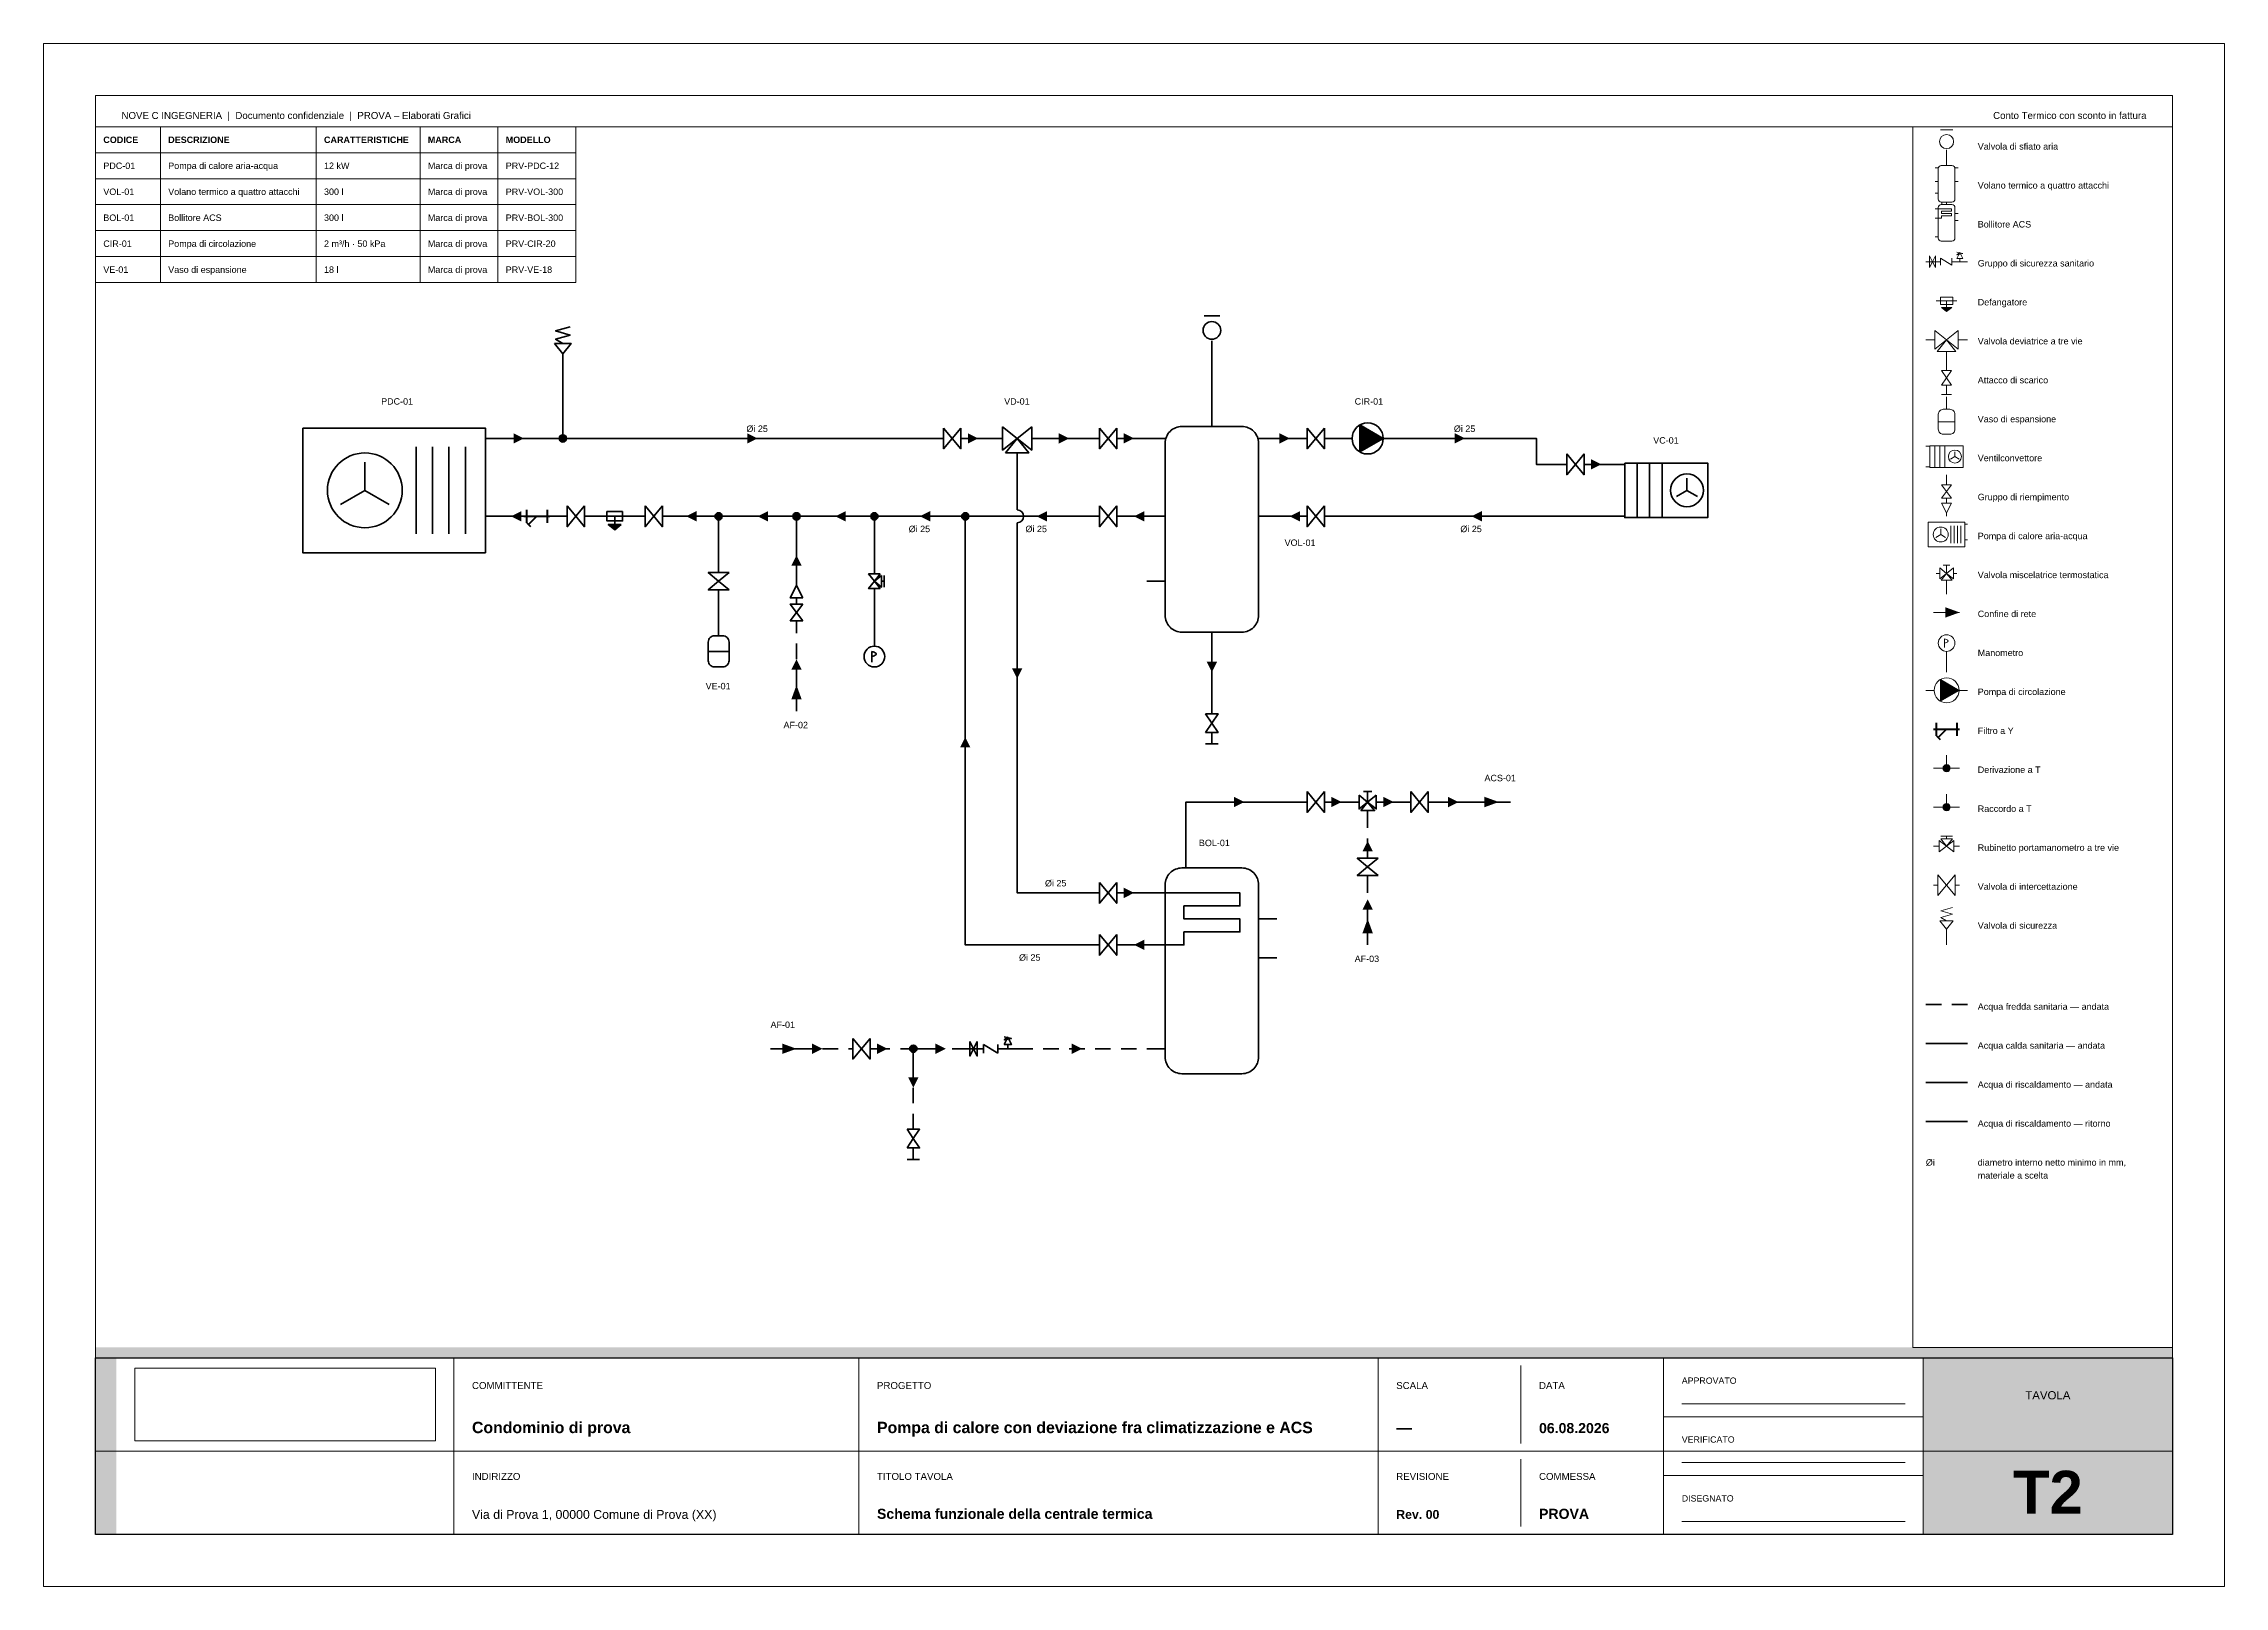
# Paper-space layout 'A3' of a CAD drawing. Header units: millimetres. Extents: x 0 to 420, y 0 to 297.
# The model-space entities are those that its viewports show. They can reach past a viewport. Long polylines and large blocks are cut down to what shows.
import ezdxf
from ezdxf.enums import TextEntityAlignment as Align

# ---------------------------------------------------------------- set-up
doc = ezdxf.new("R2010")
doc.units = ezdxf.units.MM
doc.linetypes.add('NOVEC_TRATTO_3_2', pattern=[5, 3, -2])
doc.layers.add('G-ANNO-NPLT', color=7, linetype='Continuous', lineweight=18, plot=False)
for name, color, linetype, lineweight in [('G-ANNO-TTLB', 7, 'Continuous', 18), ('M-ANNO-DIAM', 7, 'Continuous', 18), ('M-ANNO-IDEN', 7, 'Continuous', 18), ('M-ANNO-LEGN', 7, 'Continuous', 18), ('M-ANNO-SCHD', 7, 'Continuous', 18), ('M-DIAG-EQPM', 7, 'Continuous', 35)]:
    doc.layers.add(name, color=color, linetype=linetype, lineweight=lineweight)
for name, color, linetype, lineweight, true_color in [('M-HWTR-RETN', 142, 'Continuous', 35, 0x2471a3), ('M-HWTR-SPLY', 22, 'Continuous', 35, 0xc0392b), ('P-DOMW-CPIP', 161, 'NOVEC_TRATTO_3_2', 35, 0x5dade2), ('P-DOMW-HPIP', 30, 'Continuous', 35, 0xd68910)]:
    doc.layers.add(name, color=color, linetype=linetype, lineweight=lineweight, true_color=true_color)
doc.styles.add('NOVEC_ARIAL', font='arial.ttf')
doc.styles.add('NOVEC_ARIAL_GRASSETTO', font='arialbd.ttf')
picture_1 = doc.add_image_def('image1.jpg', size_in_pixel=(2961, 716))

# ---------------------------------------------------------------- blocks, each defined once
blk = doc.blocks.new('NoveC_FlowArrow')
h = blk.add_hatch(color=0)
h.dxf.hatch_style = 1
h.paths.add_polyline_path([(0, 0), (-2, 1), (-2, -1)])
blk = doc.blocks.new('NoveC_HeatPumpAirWater')
at = {"color": 0, "linetype": 'Continuous', "lineweight": -2}
for p, q in [((24.224, -6.6), (24.224, -23.4)), ((27.392, -6.6), (27.392, -23.4)), ((30.56, -6.6), (30.56, -23.4)), ((33.728, -6.6), (33.728, -23.4)), ((40, -5), (37.6, -5)), ((14.368, -15), (14.368, -9.6)), ((14.368, -15), (9.688, -17.736)), ((14.368, -15), (19.048, -17.736)), ((40, -20), (37.6, -20))]:
    blk.add_line(p, q, dxfattribs=at)
blk.add_lwpolyline([(2.4, -3), (37.6, -3), (37.6, -27), (2.4, -27)], close=True, dxfattribs=at)
blk.add_circle((14.368, -15), 7.2, dxfattribs=at)
blk = doc.blocks.new('NoveC_TeeBranch')
at = {"linetype": 'Continuous', "lineweight": -2}
h = blk.add_hatch(color=0, dxfattribs=at)
h.dxf.hatch_style = 1
h.paths.add_polyline_path([(1.8, -2.5, 1), (3.2, -2.5, 1)])
at = {"color": 0, "linetype": 'Continuous', "lineweight": -2}
for p, q in [((2.5, 0), (2.5, -2.5)), ((0, -2.5), (5, -2.5))]:
    blk.add_line(p, q, dxfattribs=at)
blk.add_circle((2.5, -2.5), 0.7, dxfattribs=at)
blk = doc.blocks.new('NoveC_NetworkBoundary')
at = {"color": 0, "linetype": 'Continuous', "lineweight": -2}
blk.add_line((0, -2.5), (5, -2.5), dxfattribs=at)
blk = doc.blocks.new('NoveC_DrainConnection')
at = {"color": 0, "linetype": 'Continuous', "lineweight": -2}
for p, q in [((2.5, 0), (2.5, -3)), ((2.5, -6.6), (2.5, -8.8)), ((1.3, -8.8), (3.7, -8.8))]:
    blk.add_line(p, q, dxfattribs=at)
for points in [[(1.3, -3), (3.7, -3), (2.5, -4.8)], [(1.3, -6.6), (3.7, -6.6), (2.5, -4.8)]]:
    blk.add_lwpolyline(points, close=True, dxfattribs=at)
blk = doc.blocks.new('NoveC_DhwCylinder')
at = {"color": 0, "linetype": 'Continuous', "lineweight": -2}
for p, q in [((7.5, 0), (7.5, -2.7)), ((25, -12.5), (21.5, -12.5)), ((25, -20), (21.5, -20)), ((0, -37.5), (3.5, -37.5))]:
    blk.add_line(p, q, dxfattribs=at)
blk.add_lwpolyline([(6.74, -2.7), (18.26, -2.7, -0.414214), (21.5, -5.94), (21.5, -39.06, -0.414214), (18.26, -42.3), (6.74, -42.3, -0.414214), (3.5, -39.06), (3.5, -5.94, -0.414214)], format="xyb", close=True, dxfattribs=at)
blk.add_lwpolyline([(0, -7.5), (7.1, -7.5), (17.9, -7.5), (17.9, -10), (7.1, -10), (7.1, -12.5), (17.9, -12.5), (17.9, -15), (7.1, -15), (7.1, -17.5), (0, -17.5)], dxfattribs=at)
blk = doc.blocks.new('NoveC_MixingValveThermostatic')
at = {"color": 0, "linetype": 'Continuous', "lineweight": -2}
for p, q in [((1.7, -3), (3.3, -3)), ((2.5, -5), (2.5, -3)), ((0, -5), (0.85, -5)), ((2.5, -6.65), (2.5, -10)), ((4.15, -5), (5, -5))]:
    blk.add_line(p, q, dxfattribs=at)
for points in [[(0.85, -3.68), (0.85, -6.32), (2.5, -5)], [(4.15, -3.68), (4.15, -6.32), (2.5, -5)], [(1.18, -6.65), (3.82, -6.65), (2.5, -5)]]:
    blk.add_lwpolyline(points, close=True, dxfattribs=at)
blk = doc.blocks.new('NoveC_BufferFourPort')
at = {"color": 0, "linetype": 'Continuous', "lineweight": -2}
for p, q in [((12.5, 0), (12.5, -2.7)), ((0, -5), (3.5, -5)), ((25, -5), (21.5, -5)), ((0, -20), (3.5, -20)), ((25, -20), (21.5, -20)), ((0, -32.5), (3.5, -32.5)), ((12.5, -45), (12.5, -42.3))]:
    blk.add_line(p, q, dxfattribs=at)
blk.add_lwpolyline([(6.74, -2.7), (18.26, -2.7, -0.414214), (21.5, -5.94), (21.5, -39.06, -0.414214), (18.26, -42.3), (6.74, -42.3, -0.414214), (3.5, -39.06), (3.5, -5.94, -0.414214)], format="xyb", close=True, dxfattribs=at)
blk = doc.blocks.new('NoveC_AirVent')
at = {"color": 0, "linetype": 'Continuous', "lineweight": -2}
for p, q in [((1, -1.4), (4, -1.4)), ((2.5, -10), (2.5, -6.2))]:
    blk.add_line(p, q, dxfattribs=at)
blk.add_circle((2.5, -4.2), 1.7, dxfattribs=at)
blk = doc.blocks.new('NoveC_FanCoil')
at = {"color": 0, "linetype": 'Continuous', "lineweight": -2}
for p, q in [((0, -2.5), (2, -2.5)), ((4.4, -2.25), (4.4, -12.75)), ((6.8, -2.25), (6.8, -12.75)), ((9.2, -2.25), (9.2, -12.75)), ((14, -7.5), (11.9525, -8.697)), ((14, -7.5), (14, -5.1375)), ((14, -7.5), (16.0475, -8.697)), ((0, -12.5), (2, -12.5))]:
    blk.add_line(p, q, dxfattribs=at)
blk.add_lwpolyline([(2, -2.25), (18, -2.25), (18, -12.75), (2, -12.75)], close=True, dxfattribs=at)
blk.add_circle((14, -7.5), 3.15, dxfattribs=at)
blk = doc.blocks.new('NoveC_ValveSafety')
at = {"color": 0, "linetype": 'Continuous', "lineweight": -2}
blk.add_line((2.5, -10), (2.5, -6.2), dxfattribs=at)
blk.add_lwpolyline([(0.9, -4.2), (4.1, -4.2), (2.5, -6.2)], close=True, dxfattribs=at)
blk.add_lwpolyline([(2.5, -4.2), (1.1, -3.4), (3.9, -2.6), (1.1, -1.8), (3.9, -1)], dxfattribs=at)
blk = doc.blocks.new('NoveC_DivertingValve3way')
at = {"color": 0, "linetype": 'Continuous', "lineweight": -2}
for p, q in [((0, -5), (2.2, -5)), ((5, -7.8), (5, -10)), ((7.8, -5), (10, -5))]:
    blk.add_line(p, q, dxfattribs=at)
for points in [[(2.2, -2.76), (2.2, -7.24), (5, -5)], [(7.8, -2.76), (7.8, -7.24), (5, -5)], [(2.76, -7.8), (7.24, -7.8), (5, -5)]]:
    blk.add_lwpolyline(points, close=True, dxfattribs=at)
blk = doc.blocks.new('NoveC_ExpansionConnection')
at = {"color": 0, "linetype": 'Continuous', "lineweight": -2}
for p, q in [((2.5, 0), (2.5, -3)), ((0.5, -6), (4.5, -6))]:
    blk.add_line(p, q, dxfattribs=at)
blk.add_lwpolyline([(1.7, -3), (3.3, -3, -0.414214), (4.5, -4.2), (4.5, -7.8, -0.414214), (3.3, -9), (1.7, -9, -0.414214), (0.5, -7.8), (0.5, -4.2, -0.414214)], format="xyb", close=True, dxfattribs=at)
blk = doc.blocks.new('NoveC_FillingUnit')
at = {"color": 0, "linetype": 'Continuous', "lineweight": -2}
for p, q in [((2.5, 0), (2.5, -2.4)), ((2.5, -5.6), (2.5, -6.8)), ((2.5, -9.2), (2.5, -10))]:
    blk.add_line(p, q, dxfattribs=at)
for points in [[(1.3, -2.4), (3.7, -2.4), (2.5, -4)], [(1.3, -5.6), (3.7, -5.6), (2.5, -4)], [(1.3, -6.8), (3.7, -6.8), (2.5, -9.2)]]:
    blk.add_lwpolyline(points, close=True, dxfattribs=at)
blk = doc.blocks.new('NoveC_PressureGauge')
at = {"color": 0, "linetype": 'Continuous', "lineweight": -2}
blk.add_line((2.5, -10), (2.5, -5), dxfattribs=at)
blk.add_circle((2.5, -3), 2, dxfattribs=at)
blk = doc.blocks.new('NoveC_PressureGauge_Lettera')
at = {"color": 0, "linetype": 'Continuous', "lineweight": -2}
blk.add_line((-0.5, 1), (-0.5, -1.1), dxfattribs=at)
blk.add_lwpolyline([(-0.5, 1), (-0.24, 0.92), (-0.03, 0.83), (0.14, 0.75), (0.26, 0.67), (0.33, 0.58), (0.35, 0.5), (0.33, 0.42), (0.26, 0.33), (0.14, 0.25), (-0.03, 0.17), (-0.24, 0.08), (-0.5, 0)], dxfattribs=at)
blk = doc.blocks.new('NoveC_TeeJunction')
at = {"linetype": 'Continuous', "lineweight": -2}
h = blk.add_hatch(color=0, dxfattribs=at)
h.dxf.hatch_style = 1
h.paths.add_polyline_path([(1.8, -2.5, 1), (3.2, -2.5, 1)])
at = {"color": 0, "linetype": 'Continuous', "lineweight": -2}
for p, q in [((2.5, 0), (2.5, -2.5)), ((0, -2.5), (5, -2.5))]:
    blk.add_line(p, q, dxfattribs=at)
blk.add_circle((2.5, -2.5), 0.7, dxfattribs=at)
blk = doc.blocks.new('NoveC_ValveIsolation')
at = {"color": 0, "linetype": 'Continuous', "lineweight": -2}
for p, q in [((0, -2.5), (0.8333, -2.5)), ((4.1667, -2.5), (5, -2.5))]:
    blk.add_line(p, q, dxfattribs=at)
for points in [[(0.8333, -0.5), (0.8333, -4.5), (2.5, -2.5)], [(4.1667, -0.5), (4.1667, -4.5), (2.5, -2.5)]]:
    blk.add_lwpolyline(points, close=True, dxfattribs=at)
blk = doc.blocks.new('NoveC_DirtSeparator')
at = {"linetype": 'Continuous', "lineweight": -2}
h = blk.add_hatch(color=0, dxfattribs=at)
h.dxf.hatch_style = 1
h.paths.add_polyline_path([(1.25, -6.6), (3.75, -6.6), (2.5, -7.6)])
at = {"color": 0, "linetype": 'Continuous', "lineweight": -2}
for p, q in [((0, -5), (5, -5)), ((2.5, -5), (2.5, -7.6))]:
    blk.add_line(p, q, dxfattribs=at)
for points in [[(1, -4.1), (4, -4.1), (4, -5.9), (1, -5.9)], [(1.25, -6.6), (3.75, -6.6), (2.5, -7.6)]]:
    blk.add_lwpolyline(points, close=True, dxfattribs=at)
blk = doc.blocks.new('NoveC_Strainer')
at = {"color": 0, "linetype": 'Continuous', "lineweight": -2}
for p, q in [((0, -2.5), (5, -2.5)), ((0.5, -1.25), (0.5, -3.75)), ((0.5464, -3.7464), (1.2536, -4.4536)), ((2.5, -2.5), (0.9, -4.1)), ((4.5, -1.25), (4.5, -3.75))]:
    blk.add_line(p, q, dxfattribs=at)
blk = doc.blocks.new('NoveC_PumpCirculator')
at = {"linetype": 'Continuous', "lineweight": -2}
h = blk.add_hatch(color=0, dxfattribs=at)
h.dxf.hatch_style = 1
h.paths.add_polyline_path([(3.5, -2.402), (3.5, -7.598), (8, -5)])
at = {"color": 0, "linetype": 'Continuous', "lineweight": -2}
for p, q in [((0, -5), (2, -5)), ((8, -5), (10, -5))]:
    blk.add_line(p, q, dxfattribs=at)
blk.add_lwpolyline([(3.5, -2.402), (3.5, -7.598), (8, -5)], close=True, dxfattribs=at)
blk.add_circle((5, -5), 3, dxfattribs=at)
blk = doc.blocks.new('NoveC_ValveGaugeCock3way')
at = {"color": 0, "linetype": 'Continuous', "lineweight": -2}
for p, q in [((0, -2.5), (1.1, -2.5)), ((1.38, -0.6), (3.62, -0.6)), ((2.5, -1.1), (2.5, -0.6)), ((3.9, -2.5), (5, -2.5))]:
    blk.add_line(p, q, dxfattribs=at)
for points in [[(1.1, -1.38), (1.1, -3.62), (2.5, -2.5)], [(1.38, -1.1), (3.62, -1.1), (2.5, -2.5)], [(3.9, -1.38), (3.9, -3.62), (2.5, -2.5)]]:
    blk.add_lwpolyline(points, close=True, dxfattribs=at)
blk = doc.blocks.new('NoveC_DhwSafetyGroup')
at = {"color": 0, "linetype": 'Continuous', "lineweight": -2}
for p, q in [((0, -2.5), (3.5, -2.5)), ((3.5, -1.66), (3.5, -3.34)), ((3.5, -1.66), (6.3, -3.34)), ((6.3, -1.66), (6.3, -3.34)), ((6.3, -2.5), (10, -2.5)), ((8.2, -2.5), (8.2, -1.7))]:
    blk.add_line(p, q, dxfattribs=at)
for points in [[(0.9, -1.1), (0.9, -3.9), (1.6, -2.5)], [(2.3, -1.1), (2.3, -3.9), (1.6, -2.5)], [(7.5, -1.7), (8.9, -1.7), (8.2, -0.3)]]:
    blk.add_lwpolyline(points, close=True, dxfattribs=at)
blk.add_lwpolyline([(8.2, -0.3), (7.5, -0.8), (8.9, -0.5), (7.5, -0.2)], dxfattribs=at)

msp = doc.modelspace()

# ---------------------------------------------------------------- linework, layer by layer
at = {"layer": 'M-ANNO-LEGN', "color": 161, "linetype": 'NOVEC_TRATTO_3_2', "lineweight": 35, "true_color": 0x5dade2}
msp.add_line((362.5, 112), (370.5, 112), dxfattribs=at)
at = {"layer": 'M-ANNO-LEGN', "color": 30, "linetype": 'Continuous', "lineweight": 35, "true_color": 0xd68910}
msp.add_line((362.5, 104.5), (370.5, 104.5), dxfattribs=at)
at = {"layer": 'M-ANNO-LEGN', "color": 22, "linetype": 'Continuous', "lineweight": 35, "true_color": 0xc0392b}
msp.add_line((362.5, 97), (370.5, 97), dxfattribs=at)
at = {"layer": 'M-ANNO-LEGN', "color": 142, "linetype": 'Continuous', "lineweight": 35, "true_color": 0x2471a3}
msp.add_line((362.5, 89.5), (370.5, 89.5), dxfattribs=at)
at = {"layer": 'M-ANNO-LEGN'}
msp.add_lwpolyline([(360, 281), (410, 281), (410, 46), (360, 46)], close=True, dxfattribs=at)
at = {"layer": 'M-ANNO-SCHD'}
for p, q in [((10, 281), (102.5, 281)), ((10, 281), (10, 251)), ((22.5, 281), (22.5, 251)), ((52.5, 281), (52.5, 251)), ((72.5, 281), (72.5, 251)), ((87.5, 281), (87.5, 251)), ((102.5, 281), (102.5, 251)), ((10, 276), (102.5, 276)), ((10, 271), (102.5, 271)), ((10, 266), (102.5, 266)), ((10, 261), (102.5, 261)), ((10, 256), (102.5, 256)), ((10, 251), (102.5, 251))]:
    msp.add_line(p, q, dxfattribs=at)
at = {"layer": 'M-HWTR-RETN', "flags": 128}
for points in [[(92.5, 206), (87.5, 206)], [(100, 206), (97.5, 206)], [(107.5, 206), (105, 206)], [(115, 206), (112.5, 206)], [(127.5, 206), (120, 206)], [(142.5, 206), (132.5, 206)], [(157.5, 206), (147.5, 206)], [(175, 206), (162.5, 206)], [(202.5, 206), (180, 206)], [(212.5, 206), (207.5, 206)], [(242.5, 206), (237.5, 206)], [(302.5, 206), (247.5, 206)], [(130, 203.5), (130, 196)], [(145, 193.5), (145, 203.5)], [(160, 203.5), (160, 196)], [(202.5, 123.5), (177.5, 123.5), (177.5, 203.5)], [(130, 191), (130, 186)], [(160, 191), (160, 186)], [(212.5, 123.5), (207.5, 123.5)]]:
    msp.add_lwpolyline(points, dxfattribs=at)
at = {"layer": 'M-HWTR-SPLY', "flags": 128}
for points in [[(225, 226), (225, 236)], [(100, 223.5), (100, 233.5)], [(87.5, 221), (97.5, 221)], [(102.5, 221), (172.5, 221)], [(177.5, 221), (182.5, 221)], [(192.5, 221), (202.5, 221)], [(207.5, 221), (212.5, 221)], [(237.5, 221), (242.5, 221)], [(247.5, 221), (250, 221)], [(260, 221), (287.5, 221), (287.5, 216), (292.5, 216)], [(187.5, 216), (187.5, 207.25)], [(297.5, 216), (302.5, 216)], [(187.5, 204.75), (187.5, 133.5), (202.5, 133.5)], [(225, 181), (225, 171)], [(207.5, 133.5), (212.5, 133.5)]]:
    msp.add_lwpolyline(points, dxfattribs=at)
at = {"layer": 'M-HWTR-SPLY', "linetype": 'Continuous'}
msp.add_arc((187.5, 206), 1.25, 270, 90, dxfattribs=at)
at = {"layer": 'P-DOMW-CPIP', "flags": 128}
for points in [[(145, 173.5), (145, 183.5)], [(255, 141), (255, 146)], [(255, 128.5), (255, 136)], [(145, 103.5), (155, 103.5)], [(160, 103.5), (165, 103.5)], [(167.5, 101), (167.5, 91)], [(170, 103.5), (177.5, 103.5)], [(187.5, 103.5), (212.5, 103.5)]]:
    msp.add_lwpolyline(points, dxfattribs=at)
at = {"layer": 'P-DOMW-HPIP', "flags": 128}
for points in [[(220, 141), (220, 151), (242.5, 151)], [(247.5, 151), (252.5, 151)], [(257.5, 151), (262.5, 151)], [(267.5, 151), (277.5, 151)]]:
    msp.add_lwpolyline(points, dxfattribs=at)

# ---------------------------------------------------------------- block references
at = {"layer": 'M-ANNO-LEGN', "lineweight": 18}
for name, p, xscale, yscale in [('NoveC_AirVent', (364.5, 281.5), 0.8, 0.8), ('NoveC_BufferFourPort', (364.28, 274), 0.17777777777777778, 0.17777777777777778), ('NoveC_DhwCylinder', (364.28, 266.5), 0.17777777777777778, 0.17777777777777778), ('NoveC_DhwSafetyGroup', (362.5, 257), 0.8, 0.8), ('NoveC_DirtSeparator', (364.5, 251.5), 0.8, 0.8), ('NoveC_DivertingValve3way', (362.5, 244), 0.8, 0.8), ('NoveC_DrainConnection', (364.5, 236.5), 0.8, 0.8), ('NoveC_ExpansionConnection', (364.5, 229), 0.8, 0.8), ('NoveC_FanCoil', (362.5, 220.5), 0.4, 0.4), ('NoveC_FillingUnit', (364.5, 214), 0.8, 0.8), ('NoveC_HeatPumpAirWater', (362.5, 205.5), 0.2, 0.2), ('NoveC_MixingValveThermostatic', (364.5, 199), 0.8, 0.8), ('NoveC_PressureGauge', (364.5, 184), 0.8, 0.8), ('NoveC_PressureGauge_Lettera', (366.5, 181.6), 0.8, 0.8), ('NoveC_PumpCirculator', (362.5, 176.5), 0.8, 0.8), ('NoveC_ValveSafety', (364.5, 131.5), 0.8, 0.8)]:
    msp.add_blockref(name, p, dxfattribs=dict(at, xscale=xscale, yscale=yscale))
for name, p in [('NoveC_NetworkBoundary', (364, 190)), ('NoveC_TeeBranch', (364, 160)), ('NoveC_TeeJunction', (364, 152.5)), ('NoveC_ValveGaugeCock3way', (364, 145)), ('NoveC_ValveIsolation', (364, 137.5))]:
    msp.add_blockref(name, p, dxfattribs=at)
at = {"layer": 'M-ANNO-LEGN', "lineweight": 50}
msp.add_blockref('NoveC_Strainer', (364, 167.5), dxfattribs=at)
at = {"layer": 'M-DIAG-EQPM'}
for name, p in [('NoveC_AirVent', (222.5, 246)), ('NoveC_ValveSafety', (97.5, 243.5)), ('NoveC_HeatPumpAirWater', (47.5, 226)), ('NoveC_TeeBranch', (97.5, 223.5)), ('NoveC_ValveIsolation', (172.5, 223.5)), ('NoveC_DivertingValve3way', (182.5, 226)), ('NoveC_ValveIsolation', (202.5, 223.5)), ('NoveC_BufferFourPort', (212.5, 226)), ('NoveC_ValveIsolation', (242.5, 223.5)), ('NoveC_PumpCirculator', (250, 226)), ('NoveC_ValveIsolation', (292.5, 218.5)), ('NoveC_FanCoil', (302.5, 218.5)), ('NoveC_ValveIsolation', (100, 208.5)), ('NoveC_ValveIsolation', (115, 208.5)), ('NoveC_ValveIsolation', (202.5, 208.5)), ('NoveC_ValveIsolation', (242.5, 208.5)), ('NoveC_ExpansionConnection', (127.5, 186)), ('NoveC_PressureGauge_Lettera', (160, 179)), ('NoveC_DrainConnection', (222.5, 171)), ('NoveC_ValveIsolation', (242.5, 153.5)), ('NoveC_MixingValveThermostatic', (252.5, 156)), ('NoveC_ValveIsolation', (262.5, 153.5)), ('NoveC_DhwCylinder', (212.5, 141)), ('NoveC_ValveIsolation', (202.5, 136)), ('NoveC_ValveIsolation', (202.5, 126)), ('NoveC_ValveIsolation', (155, 106)), ('NoveC_DhwSafetyGroup', (177.5, 106)), ('NoveC_NetworkBoundary', (140, 106)), ('NoveC_DrainConnection', (165, 91))]:
    msp.add_blockref(name, p, dxfattribs=at)
at = {"layer": 'M-DIAG-EQPM', "lineweight": 50}
msp.add_blockref('NoveC_Strainer', (92.5, 208.5), dxfattribs=at)
at = {"layer": 'M-DIAG-EQPM'}
for name, p, xscale in [('NoveC_DirtSeparator', (112.5, 211), -1), ('NoveC_FlowArrow', (369, 187.5), 1.375), ('NoveC_FlowArrow', (280.25, 151), 1.375), ('NoveC_NetworkBoundary', (282.5, 153.5), -1), ('NoveC_FlowArrow', (145, 103.5), 1.375)]:
    msp.add_blockref(name, p, dxfattribs=dict(at, xscale=xscale))
for name, p, rotation in [('NoveC_TeeBranch', (132.5, 203.5), 180), ('NoveC_TeeBranch', (147.5, 203.5), 180), ('NoveC_TeeBranch', (162.5, 203.5), 180), ('NoveC_TeeJunction', (180, 203.5), 180), ('NoveC_ValveIsolation', (132.5, 196), 270), ('NoveC_FillingUnit', (147.5, 183.5), 180), ('NoveC_ValveGaugeCock3way', (162.5, 196), 270), ('NoveC_PressureGauge', (162.5, 176), 180), ('NoveC_ValveIsolation', (257.5, 141), 270), ('NoveC_TeeBranch', (170, 101), 180)]:
    msp.add_blockref(name, p, dxfattribs=dict(at, rotation=rotation))
for name, p, xscale, rotation in [('NoveC_FlowArrow', (145, 173.5), 1.375, 90), ('NoveC_NetworkBoundary', (147.5, 168.5), -1, 270), ('NoveC_FlowArrow', (255, 128.5), 1.375, 90), ('NoveC_NetworkBoundary', (257.5, 123.5), -1, 270)]:
    msp.add_blockref(name, p, dxfattribs=dict(at, xscale=xscale, rotation=rotation))
at = {"layer": 'M-HWTR-RETN'}
for p, rotation in [((90, 206), 180), ((123.75, 206), 180), ((137.5, 206), 180), ((152.5, 206), 180), ((168.75, 206), 180), ((191.25, 206), 180), ((210, 206), 180), ((240, 206), 180), ((275, 206), 180), ((145, 198.5), 90), ((177.5, 163.5), 90), ((210, 123.5), 180)]:
    msp.add_blockref('NoveC_FlowArrow', p, dxfattribs=dict(at, rotation=rotation))
at = {"layer": 'M-HWTR-SPLY'}
for p in [(92.5, 221), (137.5, 221), (180, 221), (197.5, 221), (210, 221), (240, 221), (273.75, 221), (300, 216), (210, 133.5)]:
    msp.add_blockref('NoveC_FlowArrow', p, dxfattribs=at)
at = {"layer": 'M-HWTR-SPLY', "rotation": 270}
for p in [(187.5, 174.75), (225, 176)]:
    msp.add_blockref('NoveC_FlowArrow', p, dxfattribs=at)
at = {"layer": 'P-DOMW-CPIP'}
for p, rotation in [((145, 178.5), 90), ((255, 143.5), 90), ((255, 132.25), 90), ((167.5, 96), 270)]:
    msp.add_blockref('NoveC_FlowArrow', p, dxfattribs=dict(at, rotation=rotation))
for p in [(150, 103.5), (162.5, 103.5), (173.75, 103.5), (200, 103.5)]:
    msp.add_blockref('NoveC_FlowArrow', p, dxfattribs=at)
at = {"layer": 'P-DOMW-HPIP'}
for p in [(231.25, 151), (250, 151), (260, 151), (272.5, 151)]:
    msp.add_blockref('NoveC_FlowArrow', p, dxfattribs=at)

# ---------------------------------------------------------------- texts
at = {"layer": 'M-ANNO-DIAM', "style": 'NOVEC_ARIAL'}
for p in [(135.35, 222.25), (271.6, 222.25), (166.6, 202.95), (189.1, 202.95), (272.85, 202.95), (192.85, 134.75), (187.85, 120.45)]:
    msp.add_text('Øi 25', height=1.238, dxfattribs=at).set_placement(p)
at = {"layer": 'M-ANNO-IDEN', "style": 'NOVEC_ARIAL'}
for s, p in [('PDC-01', (65, 227.5)), ('VD-01', (185, 227.5)), ('CIR-01', (252.5, 227.5)), ('VC-01', (310, 220)), ('VOL-01', (239, 200.3)), ('VE-01', (127.5, 172.7)), ('AF-02', (142.5, 165.2)), ('ACS-01', (277.5, 155)), ('BOL-01', (222.5, 142.5)), ('AF-03', (252.5, 120.2)), ('AF-01', (140, 107.5))]:
    msp.add_text(s, height=1.238, dxfattribs=at).set_placement(p)
at = {"layer": 'M-ANNO-LEGN', "style": 'NOVEC_ARIAL'}
for s, height, p in [('Valvola di sfiato aria', 1.2384, (372.5, 276.6)), ('Volano termico a quattro attacchi', 1.2384, (372.5, 269.1)), ('Bollitore ACS', 1.2384, (372.5, 261.6)), ('Gruppo di sicurezza sanitario', 1.2384, (372.5, 254.1)), ('Defangatore', 1.2384, (372.5, 246.6)), ('Valvola deviatrice a tre vie', 1.2384, (372.5, 239.1)), ('Attacco di scarico', 1.2384, (372.5, 231.6)), ('Vaso di espansione', 1.2384, (372.5, 224.1)), ('Ventilconvettore', 1.2384, (372.5, 216.6)), ('Gruppo di riempimento', 1.2384, (372.5, 209.1)), ('Pompa di calore aria-acqua', 1.2384, (372.5, 201.6)), ('Valvola miscelatrice termostatica', 1.2384, (372.5, 194.1)), ('Confine di rete', 1.2384, (372.5, 186.6)), ('Manometro', 1.238, (372.5, 179.1)), ('Pompa di circolazione', 1.2384, (372.5, 171.6)), ('Filtro a Y', 1.238, (372.5, 164.1)), ('Derivazione a T', 1.2384, (372.5, 156.6)), ('Raccordo a T', 1.2384, (372.5, 149.1)), ('Rubinetto portamanometro a tre vie', 1.2384, (372.5, 141.6)), ('Valvola di intercettazione', 1.2384, (372.5, 134.1)), ('Valvola di sicurezza', 1.2384, (372.5, 126.6)), ('Acqua fredda sanitaria — andata', 1.2384, (372.5, 111)), ('Acqua calda sanitaria — andata', 1.2384, (372.5, 103.5)), ('Acqua di riscaldamento — andata', 1.2384, (372.5, 96)), ('Acqua di riscaldamento — ritorno', 1.2384, (372.5, 88.5)), ('Øi', 1.238, (362.5, 81)), ('diametro interno netto minimo in mm,', 1.2384, (372.5, 81)), ('materiale a scelta', 1.2384, (372.5, 78.5))]:
    msp.add_text(s, height=height, dxfattribs=at).set_placement(p)
at = {"layer": 'M-ANNO-SCHD'}
for s, height, style, p in [('CODICE', 1.238, 'NOVEC_ARIAL_GRASSETTO', (11.5, 277.87)), ('DESCRIZIONE', 1.2384, 'NOVEC_ARIAL_GRASSETTO', (24, 277.87)), ('CARATTERISTICHE', 1.2384, 'NOVEC_ARIAL_GRASSETTO', (54, 277.87)), ('MARCA', 1.238, 'NOVEC_ARIAL_GRASSETTO', (74, 277.87)), ('MODELLO', 1.238, 'NOVEC_ARIAL_GRASSETTO', (89, 277.87)), ('PDC-01', 1.238, 'NOVEC_ARIAL', (11.5, 272.87)), ('Pompa di calore aria-acqua', 1.2384, 'NOVEC_ARIAL', (24, 272.87)), ('12 kW', 1.238, 'NOVEC_ARIAL', (54, 272.87)), ('Marca di prova', 1.2384, 'NOVEC_ARIAL', (74, 272.87)), ('PRV-PDC-12', 1.238, 'NOVEC_ARIAL', (89, 272.87)), ('VOL-01', 1.238, 'NOVEC_ARIAL', (11.5, 267.87)), ('Volano termico a quattro attacchi', 1.2384, 'NOVEC_ARIAL', (24, 267.87)), ('300 l', 1.238, 'NOVEC_ARIAL', (54, 267.87)), ('Marca di prova', 1.2384, 'NOVEC_ARIAL', (74, 267.87)), ('PRV-VOL-300', 1.2384, 'NOVEC_ARIAL', (89, 267.87)), ('BOL-01', 1.238, 'NOVEC_ARIAL', (11.5, 262.87)), ('Bollitore ACS', 1.2384, 'NOVEC_ARIAL', (24, 262.87)), ('300 l', 1.238, 'NOVEC_ARIAL', (54, 262.87)), ('Marca di prova', 1.2384, 'NOVEC_ARIAL', (74, 262.87)), ('PRV-BOL-300', 1.2384, 'NOVEC_ARIAL', (89, 262.87)), ('CIR-01', 1.238, 'NOVEC_ARIAL', (11.5, 257.87)), ('Pompa di circolazione', 1.2384, 'NOVEC_ARIAL', (24, 257.87)), ('2 m³/h · 50 kPa', 1.2384, 'NOVEC_ARIAL', (54, 257.87)), ('Marca di prova', 1.2384, 'NOVEC_ARIAL', (74, 257.87)), ('PRV-CIR-20', 1.238, 'NOVEC_ARIAL', (89, 257.87)), ('VE-01', 1.238, 'NOVEC_ARIAL', (11.5, 252.87)), ('Vaso di espansione', 1.2384, 'NOVEC_ARIAL', (24, 252.87)), ('18 l', 1.238, 'NOVEC_ARIAL', (54, 252.87)), ('Marca di prova', 1.2384, 'NOVEC_ARIAL', (74, 252.87)), ('PRV-VE-18', 1.238, 'NOVEC_ARIAL', (89, 252.87))]:
    msp.add_text(s, height=height, dxfattribs=dict(at, style=style)).set_placement(p)

psp = doc.layouts.new('A3')

# ---------------------------------------------------------------- hatches: boundary and pattern name
at = {"layer": 'G-ANNO-TTLB', "true_color": 0x2abfbf}
h = psp.add_hatch(color=133, dxfattribs=at)
h.dxf.hatch_style = 1
h.paths.add_polyline_path([(10, 46), (410, 46), (410, 44), (10, 44)])
at = {"layer": 'G-ANNO-TTLB', "true_color": 0x1c2e4a}
h = psp.add_hatch(color=159, dxfattribs=at)
h.dxf.hatch_style = 1
h.paths.add_polyline_path([(10, 44), (14, 44), (14, 10), (10, 10)])
at = {"layer": 'G-ANNO-TTLB', "true_color": 0x2abfbf}
h = psp.add_hatch(color=133, dxfattribs=at)
h.dxf.hatch_style = 1
h.paths.add_polyline_path([(362, 46), (410, 46), (410, 44), (362, 44)])
at = {"layer": 'G-ANNO-TTLB', "true_color": 0x1c2e4a}
h = psp.add_hatch(color=159, dxfattribs=at)
h.dxf.hatch_style = 1
h.paths.add_polyline_path([(362, 44), (410, 44), (410, 10), (362, 10)])

# ---------------------------------------------------------------- linework, layer by layer
at = {"layer": 'G-ANNO-TTLB', "color": 254, "lineweight": 9, "true_color": 0xe0e0e0}
for p, q in [((14, 281), (406, 281)), ((79, 10), (79, 44)), ((284.5, 27.5), (284.5, 42.5)), ((315.5, 35.167), (358.5, 35.167)), ((312, 32.667), (362, 32.667)), ((284.5, 11.5), (284.5, 24.5)), ((312, 21.333), (362, 21.333)), ((315.5, 23.833), (358.5, 23.833)), ((315.5, 12.5), (358.5, 12.5))]:
    psp.add_line(p, q, dxfattribs=at)
at = {"layer": 'G-ANNO-TTLB', "color": 159, "lineweight": 15, "true_color": 0x1c2e4a}
for p, q in [((79, 10), (79, 44)), ((157, 10), (157, 44)), ((257, 10), (257, 44)), ((312, 10), (312, 44)), ((362, 10), (362, 44))]:
    psp.add_line(p, q, dxfattribs=at)
at = {"layer": 'G-ANNO-TTLB', "color": 254, "lineweight": 15, "true_color": 0xe0e0e0}
psp.add_line((10, 26), (410, 26), dxfattribs=at)
at = {"layer": 'G-ANNO-TTLB', "color": 159, "lineweight": 18, "true_color": 0x1c2e4a}
psp.add_lwpolyline([(10, 287), (410, 287), (410, 10), (10, 10)], close=True, dxfattribs=at)
at = {"layer": 'G-ANNO-TTLB', "color": 159, "lineweight": 30, "true_color": 0x1c2e4a}
psp.add_lwpolyline([(10, 44), (410, 44), (410, 10), (10, 10)], close=True, dxfattribs=at)

# ---------------------------------------------------------------- texts
at = {"layer": 'G-ANNO-TTLB', "color": 253, "true_color": 0x999999, "style": 'NOVEC_ARIAL'}
for s, height, p in [('NOVE C INGEGNERIA  |  Documento confidenziale  |  PROVA – Elaborati Grafici', 1.3349, (15, 282.5)), ('COMMITTENTE', 1.3349, (82.5, 38)), ('PROGETTO', 1.3349, (160.5, 38)), ('SCALA', 1.3349, (260.5, 38)), ('DATA', 1.3349, (288, 38)), ('APPROVATO', 1.2136, (315.5, 39)), ('VERIFICATO', 1.2136, (315.5, 27.667)), ('INDIRIZZO', 1.3349, (82.5, 20.5)), ('TITOLO TAVOLA', 1.3349, (160.5, 20.5)), ('REVISIONE', 1.3349, (260.5, 20.5)), ('COMMESSA', 1.3349, (288, 20.5)), ('DISEGNATO', 1.2136, (315.5, 16.333))]:
    psp.add_text(s, height=height, dxfattribs=at).set_placement(p)
psp.add_text('Conto Termico con sconto in fattura', height=1.3349, dxfattribs=at).set_placement((405, 282.5), align=Align.RIGHT)
at = {"layer": 'G-ANNO-TTLB', "color": 255, "true_color": 0xffffff, "transparency": 33554559, "style": 'NOVEC_ARIAL'}
psp.add_text('TAVOLA', height=1.5777, dxfattribs=at).set_placement((386, 36), align=Align.CENTER)
at = {"layer": 'G-ANNO-TTLB', "color": 59, "true_color": 0x2d2d2d}
for s, height, style, p in [('Condominio di prova', 2.1844, 'NOVEC_ARIAL_GRASSETTO', (82.5, 29.5)), ('Pompa di calore con deviazione fra climatizzazione e ACS', 2.1844, 'NOVEC_ARIAL_GRASSETTO', (160.5, 29.5)), ('—', 2.184, 'NOVEC_ARIAL_GRASSETTO', (260.5, 29.5)), ('06.08.2026', 1.9417, 'NOVEC_ARIAL_GRASSETTO', (288, 29.5)), ('Via di Prova 1, 00000 Comune di Prova (XX)', 1.6989, 'NOVEC_ARIAL', (82.5, 13)), ('Schema funzionale della centrale termica', 1.9417, 'NOVEC_ARIAL_GRASSETTO', (160.5, 13)), ('Rev. 00', 1.6989, 'NOVEC_ARIAL_GRASSETTO', (260.5, 13)), ('PROVA', 1.9417, 'NOVEC_ARIAL_GRASSETTO', (288, 13))]:
    psp.add_text(s, height=height, dxfattribs=dict(at, style=style)).set_placement(p)
at = {"layer": 'G-ANNO-TTLB', "color": 255, "true_color": 0xffffff, "style": 'NOVEC_ARIAL_GRASSETTO'}
psp.add_text('T2', height=8.2521, dxfattribs=at).set_placement((386, 14), align=Align.CENTER)

# ---------------------------------------------------------------- pictures from other files: only their frames are drawn
at = {"layer": 'G-ANNO-TTLB'}
image = psp.add_image(picture_1, insert=(17.552, 28), size_in_units=(57.896, 14), dxfattribs=at)

# ---------------------------------------------------------------- viewports
at = {"layer": 'G-ANNO-NPLT'}
psp.add_viewport(center=(210, 148.5), size=(420, 297), view_center_point=(210, 148.5), view_height=297, dxfattribs=at)

doc.saveas('drawing.dxf')
